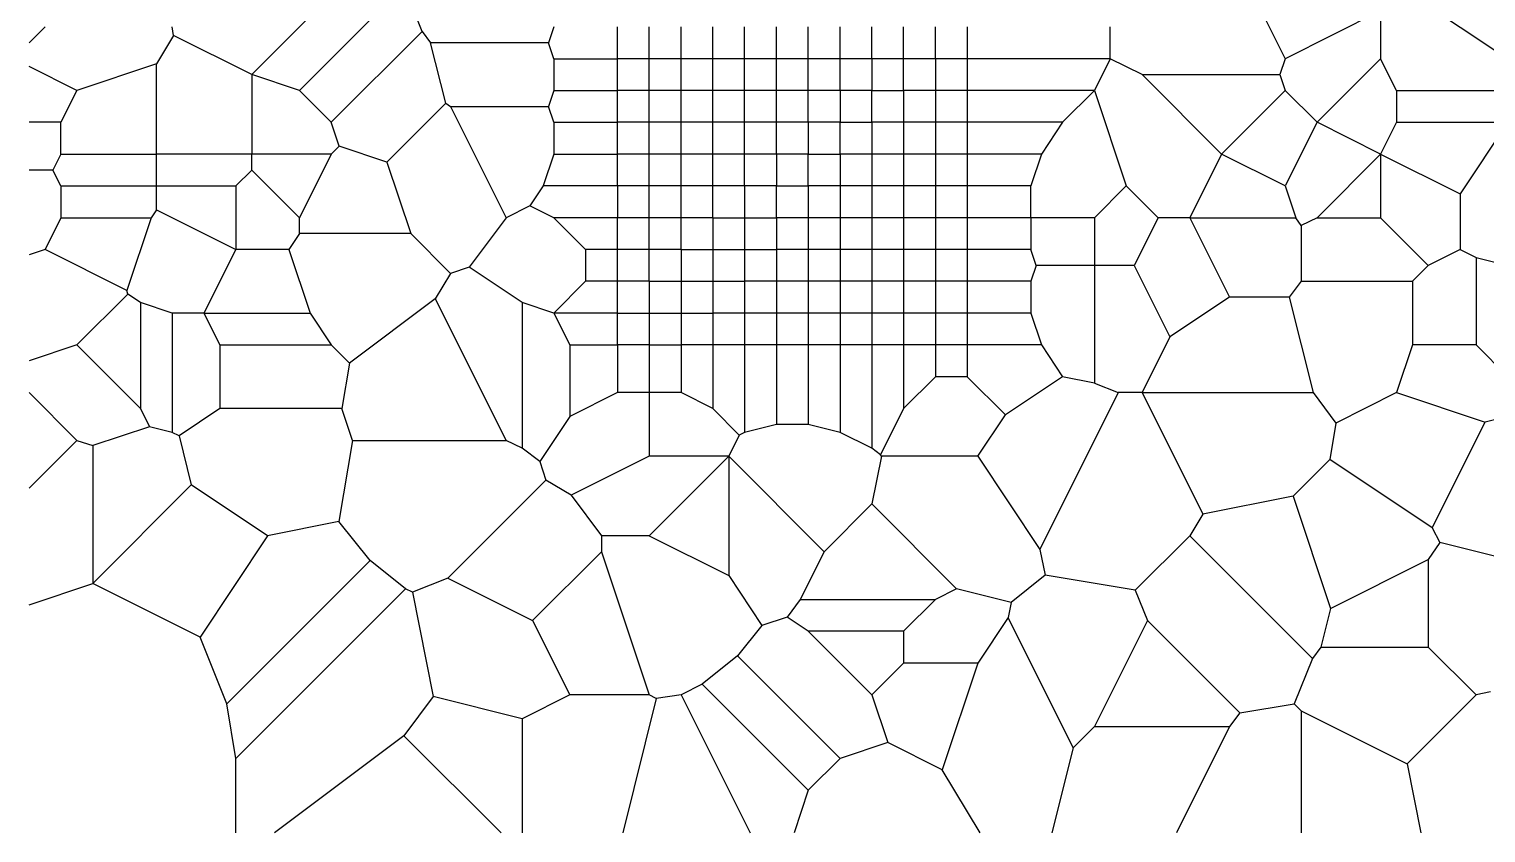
# Model space of a CAD drawing. Extents: x 0 to 238, y 0 to 198.
# Drawn here: x 0 to 121.2, y 0 to 66.9 of the extents above; entities that cross this region are included whole.
import ezdxf

# ---------------------------------------------------------------- set-up
doc = ezdxf.new("R2010")
doc.units = 0

msp = doc.modelspace()

# ---------------------------------------------------------------- linework, layer by layer
at = {"layer": 'Layer 1', "color": 8}
for points in [[(28.442673, 72.998533), (18.52081, 63.07667)], [(31.015007, 70.279207), (22.489555, 61.753755)], [(32.694899, 66.667439), (31.360867, 70.002519)], [(101.864455, 69.691245), (104.510285, 64.399585)], [(115.093605, 69.691245), (123.031095, 64.399585)], [(112.447775, 68.36833), (104.510285, 64.399585)], [(112.447775, 68.36833), (112.447775, 64.399585)], [(1.322915, 67.045415), (0, 65.7225)], [(12.007998, 66.333076), (11.906235, 67.045415)], [(32.694899, 66.667439), (25.135385, 59.107925)], [(32.694899, 66.667439), (33.403604, 65.7225)], [(43.656195, 67.045415), (43.215223, 65.7225)], [(48.947855, 64.399585), (48.947855, 67.045415)], [(51.593685, 64.399585), (51.593685, 67.045415)], [(54.239515, 64.399585), (54.239515, 67.045415)], [(56.885345, 64.399585), (56.885345, 67.045415)], [(59.531175, 64.399585), (59.531175, 67.045415)], [(62.177005, 64.399585), (62.177005, 67.045415)], [(64.822835, 64.399585), (64.822835, 67.045415)], [(67.468665, 64.399585), (67.468665, 67.045415)], [(70.114495, 64.399585), (70.114495, 67.045415)], [(72.760325, 64.399585), (72.760325, 67.045415)], [(75.406155, 64.399585), (75.406155, 67.045415)], [(78.051985, 67.045415), (78.051985, 64.399585)], [(89.95822, 64.399585), (89.95822, 67.045415)], [(12.007998, 66.333076), (10.58332, 63.958613)], [(18.52081, 63.07667), (12.007998, 66.333076)], [(34.660373, 60.695423), (33.403604, 65.7225)], [(43.215223, 65.7225), (33.403604, 65.7225)], [(43.656195, 64.399585), (43.215223, 65.7225)], [(43.656195, 64.399585), (48.947855, 64.399585)], [(43.656195, 64.399585), (43.656195, 61.753755)], [(51.593685, 64.399585), (48.947855, 64.399585)], [(48.947855, 64.399585), (48.947855, 64.399585)], [(48.947855, 61.753755), (48.947855, 64.399585)], [(54.239515, 64.399585), (51.593685, 64.399585)], [(51.593685, 64.399585), (51.593685, 64.399585)], [(51.593685, 61.753755), (51.593685, 64.399585)], [(56.885345, 64.399585), (54.239515, 64.399585)], [(54.239515, 64.399585), (54.239515, 64.399585)], [(54.239515, 61.753755), (54.239515, 64.399585)], [(59.531175, 64.399585), (56.885345, 64.399585)], [(56.885345, 64.399585), (56.885345, 64.399585)], [(56.885345, 61.753755), (56.885345, 64.399585)], [(62.177005, 64.399585), (59.531175, 64.399585)], [(59.531175, 64.399585), (59.531175, 64.399585)], [(59.531175, 61.753755), (59.531175, 64.399585)], [(64.822835, 64.399585), (62.177005, 64.399585)], [(62.177005, 64.399585), (62.177005, 64.399585)], [(62.177005, 61.753755), (62.177005, 64.399585)], [(67.468665, 64.399585), (64.822835, 64.399585)], [(64.822835, 64.399585), (64.822835, 64.399585)], [(64.822835, 61.753755), (64.822835, 64.399585)], [(70.114495, 64.399585), (67.468665, 64.399585)], [(67.468665, 64.399585), (67.468665, 64.399585)], [(67.468665, 61.753755), (67.468665, 64.399585)], [(72.760325, 64.399585), (70.114495, 64.399585)], [(70.114495, 64.399585), (70.114495, 64.399585)], [(70.114495, 64.399585), (70.114495, 61.753755)], [(75.406155, 64.399585), (72.760325, 64.399585)], [(72.760325, 64.399585), (72.760325, 64.399585)], [(72.760325, 61.753755), (72.760325, 64.399585)], [(78.051985, 64.399585), (75.406155, 64.399585)], [(75.406155, 64.399585), (75.406155, 64.399585)], [(75.406155, 64.399585), (75.406155, 61.753755)], [(89.95822, 64.399585), (78.051985, 64.399585)], [(78.051985, 64.399585), (78.051985, 64.399585)], [(78.051985, 64.399585), (78.051985, 61.753755)], [(89.95822, 64.399585), (88.635305, 61.753755)], [(92.60405, 63.07667), (89.95822, 64.399585)], [(89.95822, 64.399585), (89.95822, 64.399585)], [(104.510285, 64.399585), (104.069313, 63.07667)], [(107.156115, 59.107925), (112.447775, 64.399585)], [(113.77069, 61.753755), (112.447775, 64.399585)], [(3.968745, 61.753755), (0, 63.738127)], [(10.58332, 63.958613), (3.968745, 61.753755)], [(10.58332, 56.462095), (10.58332, 63.958613)], [(22.489555, 61.753755), (18.52081, 63.07667)], [(18.52081, 63.07667), (18.52081, 63.07667)], [(18.52081, 63.07667), (18.52081, 56.462095)], [(92.60405, 63.07667), (99.218625, 56.462095)], [(92.60405, 63.07667), (104.069313, 63.07667)], [(104.069313, 63.07667), (104.510285, 61.753755)], [(3.968745, 61.753755), (2.64583, 59.107925)], [(25.135385, 59.107925), (22.489555, 61.753755)], [(34.660373, 60.695423), (29.765588, 55.800637)], [(34.660373, 60.695423), (35.057248, 60.43084)], [(43.656195, 61.753755), (43.215223, 60.43084)], [(43.656195, 61.753755), (48.947855, 61.753755)], [(51.593685, 61.753755), (48.947855, 61.753755)], [(48.947855, 61.753755), (48.947855, 61.753755)], [(48.947855, 59.107925), (48.947855, 61.753755)], [(54.239515, 61.753755), (51.593685, 61.753755)], [(51.593685, 61.753755), (51.593685, 61.753755)], [(51.593685, 59.107925), (51.593685, 61.753755)], [(56.885345, 61.753755), (54.239515, 61.753755)], [(54.239515, 61.753755), (54.239515, 61.753755)], [(54.239515, 59.107925), (54.239515, 61.753755)], [(59.531175, 61.753755), (56.885345, 61.753755)], [(56.885345, 61.753755), (56.885345, 61.753755)], [(56.885345, 59.107925), (56.885345, 61.753755)], [(62.177005, 61.753755), (59.531175, 61.753755)], [(59.531175, 61.753755), (59.531175, 61.753755)], [(59.531175, 59.107925), (59.531175, 61.753755)], [(64.822835, 61.753755), (62.177005, 61.753755)], [(62.177005, 61.753755), (62.177005, 61.753755)], [(62.177005, 59.107925), (62.177005, 61.753755)], [(67.468665, 61.753755), (64.822835, 61.753755)], [(64.822835, 61.753755), (64.822835, 61.753755)], [(64.822835, 59.107925), (64.822835, 61.753755)], [(70.114495, 61.753755), (67.468665, 61.753755)], [(67.468665, 61.753755), (67.468665, 61.753755)], [(67.468665, 61.753755), (67.468665, 59.107925)], [(70.114495, 61.753755), (70.114495, 61.753755)], [(70.114495, 61.753755), (72.760325, 61.753755)], [(70.114495, 59.107925), (70.114495, 61.753755)], [(75.406155, 61.753755), (72.760325, 61.753755)], [(72.760325, 61.753755), (72.760325, 61.753755)], [(72.760325, 61.753755), (72.760325, 59.107925)], [(78.051985, 61.753755), (75.406155, 61.753755)], [(75.406155, 61.753755), (75.406155, 61.753755)], [(75.406155, 61.753755), (75.406155, 59.107925)], [(88.635305, 61.753755), (78.051985, 61.753755)], [(78.051985, 61.753755), (78.051985, 61.753755)], [(78.051985, 61.753755), (78.051985, 59.107925)], [(88.635305, 61.753755), (85.989475, 59.107925)], [(88.635305, 61.753755), (88.635305, 61.753755)], [(88.635305, 61.753755), (91.281135, 53.816265)], [(99.218625, 56.462095), (104.510285, 61.753755)], [(107.156115, 59.107925), (104.510285, 61.753755)], [(113.77069, 61.753755), (113.77069, 59.107925)], [(113.77069, 61.753755), (124.35401, 61.753755)], [(35.057248, 60.43084), (43.215223, 60.43084)], [(35.057248, 60.43084), (39.68745, 51.170435)], [(43.656195, 59.107925), (43.215223, 60.43084)], [(2.64583, 59.107925), (0, 59.107925)], [(2.64583, 56.462095), (2.64583, 59.107925)], [(25.796843, 57.123553), (25.135385, 59.107925)], [(43.656195, 59.107925), (43.656195, 56.462095)], [(43.656195, 59.107925), (48.947855, 59.107925)], [(51.593685, 59.107925), (48.947855, 59.107925)], [(48.947855, 59.107925), (48.947855, 59.107925)], [(48.947855, 56.462095), (48.947855, 59.107925)], [(54.239515, 59.107925), (51.593685, 59.107925)], [(51.593685, 59.107925), (51.593685, 59.107925)], [(51.593685, 56.462095), (51.593685, 59.107925)], [(56.885345, 59.107925), (54.239515, 59.107925)], [(54.239515, 59.107925), (54.239515, 59.107925)], [(54.239515, 56.462095), (54.239515, 59.107925)], [(59.531175, 59.107925), (56.885345, 59.107925)], [(56.885345, 59.107925), (56.885345, 59.107925)], [(56.885345, 56.462095), (56.885345, 59.107925)], [(62.177005, 59.107925), (59.531175, 59.107925)], [(59.531175, 59.107925), (59.531175, 59.107925)], [(59.531175, 56.462095), (59.531175, 59.107925)], [(64.822835, 59.107925), (62.177005, 59.107925)], [(62.177005, 59.107925), (62.177005, 59.107925)], [(62.177005, 56.462095), (62.177005, 59.107925)], [(67.468665, 59.107925), (64.822835, 59.107925)], [(64.822835, 59.107925), (64.822835, 59.107925)], [(64.822835, 59.107925), (64.822835, 56.462095)], [(67.468665, 59.107925), (67.468665, 59.107925)], [(67.468665, 59.107925), (70.114495, 59.107925)], [(67.468665, 56.462095), (67.468665, 59.107925)], [(72.760325, 59.107925), (70.114495, 59.107925)], [(70.114495, 59.107925), (70.114495, 59.107925)], [(70.114495, 59.107925), (70.114495, 56.462095)], [(75.406155, 59.107925), (72.760325, 59.107925)], [(72.760325, 59.107925), (72.760325, 59.107925)], [(72.760325, 59.107925), (72.760325, 56.462095)], [(78.051985, 59.107925), (75.406155, 59.107925)], [(75.406155, 59.107925), (75.406155, 59.107925)], [(75.406155, 59.107925), (75.406155, 56.462095)], [(85.989475, 59.107925), (78.051985, 59.107925)], [(78.051985, 59.107925), (78.051985, 59.107925)], [(78.051985, 59.107925), (78.051985, 56.462095)], [(85.989475, 59.107925), (84.225588, 56.462095)], [(107.156115, 59.107925), (104.510285, 53.816265)], [(107.156115, 59.107925), (107.156115, 59.107925)], [(112.447775, 56.462095), (107.156115, 59.107925)], [(113.77069, 59.107925), (112.447775, 56.462095)], [(113.77069, 59.107925), (123.031095, 59.107925)], [(123.031095, 59.107925), (119.06235, 53.154808)], [(25.796843, 57.123553), (25.135385, 56.462095)], [(29.765588, 55.800637), (25.796843, 57.123553)], [(2.64583, 56.462095), (1.984373, 55.13918)], [(2.64583, 56.462095), (10.58332, 56.462095)], [(10.58332, 53.816265), (10.58332, 56.462095)], [(18.52081, 56.462095), (10.58332, 56.462095)], [(10.58332, 56.462095), (10.58332, 56.462095)], [(18.52081, 55.13918), (18.52081, 56.462095)], [(25.135385, 56.462095), (18.52081, 56.462095)], [(18.52081, 56.462095), (18.52081, 56.462095)], [(25.135385, 56.462095), (22.489555, 51.170435)], [(29.765588, 55.800637), (31.74996, 49.84752)], [(43.656195, 56.462095), (42.774252, 53.816265)], [(43.656195, 56.462095), (48.947855, 56.462095)], [(51.593685, 56.462095), (48.947855, 56.462095)], [(48.947855, 56.462095), (48.947855, 56.462095)], [(48.947855, 53.816265), (48.947855, 56.462095)], [(54.239515, 56.462095), (51.593685, 56.462095)], [(51.593685, 56.462095), (51.593685, 56.462095)], [(51.593685, 53.816265), (51.593685, 56.462095)], [(56.885345, 56.462095), (54.239515, 56.462095)], [(54.239515, 56.462095), (54.239515, 56.462095)], [(54.239515, 53.816265), (54.239515, 56.462095)], [(59.531175, 56.462095), (56.885345, 56.462095)], [(56.885345, 56.462095), (56.885345, 56.462095)], [(56.885345, 53.816265), (56.885345, 56.462095)], [(62.177005, 56.462095), (59.531175, 56.462095)], [(59.531175, 56.462095), (59.531175, 56.462095)], [(59.531175, 53.816265), (59.531175, 56.462095)], [(64.822835, 56.462095), (62.177005, 56.462095)], [(62.177005, 56.462095), (62.177005, 56.462095)], [(62.177005, 56.462095), (62.177005, 53.816265)], [(64.822835, 56.462095), (64.822835, 56.462095)], [(64.822835, 56.462095), (67.468665, 56.462095)], [(64.822835, 53.816265), (64.822835, 56.462095)], [(70.114495, 56.462095), (67.468665, 56.462095)], [(67.468665, 56.462095), (67.468665, 56.462095)], [(67.468665, 56.462095), (67.468665, 53.816265)], [(72.760325, 56.462095), (70.114495, 56.462095)], [(70.114495, 56.462095), (70.114495, 56.462095)], [(70.114495, 56.462095), (70.114495, 53.816265)], [(75.406155, 56.462095), (72.760325, 56.462095)], [(72.760325, 56.462095), (72.760325, 56.462095)], [(72.760325, 56.462095), (72.760325, 53.816265)], [(78.051985, 56.462095), (75.406155, 56.462095)], [(75.406155, 56.462095), (75.406155, 56.462095)], [(75.406155, 56.462095), (75.406155, 53.816265)], [(84.225588, 56.462095), (78.051985, 56.462095)], [(78.051985, 56.462095), (78.051985, 56.462095)], [(78.051985, 56.462095), (78.051985, 53.816265)], [(84.225588, 56.462095), (83.343645, 53.816265)], [(99.218625, 56.462095), (96.572795, 51.170435)], [(99.218625, 56.462095), (99.218625, 56.462095)], [(104.510285, 53.816265), (99.218625, 56.462095)], [(107.156115, 51.170435), (112.447775, 56.462095)], [(112.447775, 56.462095), (112.447775, 56.462095)], [(112.447775, 56.462095), (112.447775, 51.170435)], [(112.447775, 56.462095), (112.447775, 56.462095)], [(112.447775, 56.462095), (119.06235, 53.154808)], [(1.984373, 55.13918), (0, 55.13918)], [(2.64583, 53.816265), (1.984373, 55.13918)], [(18.52081, 55.13918), (17.197895, 53.816265)], [(18.52081, 55.13918), (22.489555, 51.170435)], [(2.64583, 53.816265), (2.64583, 51.170435)], [(2.64583, 53.816265), (10.58332, 53.816265)], [(10.58332, 53.816265), (10.58332, 53.816265)], [(10.58332, 53.816265), (17.197895, 53.816265)], [(10.58332, 51.831893), (10.58332, 53.816265)], [(17.197895, 53.816265), (17.197895, 48.524605)], [(42.774252, 53.816265), (41.671823, 52.162621)], [(48.947855, 53.816265), (42.774252, 53.816265)], [(51.593685, 53.816265), (48.947855, 53.816265)], [(48.947855, 53.816265), (48.947855, 53.816265)], [(48.947855, 53.816265), (48.947855, 51.170435)], [(54.239515, 53.816265), (51.593685, 53.816265)], [(51.593685, 53.816265), (51.593685, 53.816265)], [(51.593685, 51.170435), (51.593685, 53.816265)], [(56.885345, 53.816265), (54.239515, 53.816265)], [(54.239515, 53.816265), (54.239515, 53.816265)], [(54.239515, 51.170435), (54.239515, 53.816265)], [(59.531175, 53.816265), (56.885345, 53.816265)], [(56.885345, 53.816265), (56.885345, 53.816265)], [(56.885345, 51.170435), (56.885345, 53.816265)], [(62.177005, 53.816265), (59.531175, 53.816265)], [(59.531175, 53.816265), (59.531175, 53.816265)], [(59.531175, 53.816265), (59.531175, 51.170435)], [(62.177005, 53.816265), (62.177005, 53.816265)], [(62.177005, 53.816265), (64.822835, 53.816265)], [(62.177005, 51.170435), (62.177005, 53.816265)], [(67.468665, 53.816265), (64.822835, 53.816265)], [(64.822835, 53.816265), (64.822835, 53.816265)], [(64.822835, 53.816265), (64.822835, 51.170435)], [(70.114495, 53.816265), (67.468665, 53.816265)], [(67.468665, 53.816265), (67.468665, 53.816265)], [(67.468665, 53.816265), (67.468665, 51.170435)], [(72.760325, 53.816265), (70.114495, 53.816265)], [(70.114495, 53.816265), (70.114495, 53.816265)], [(70.114495, 53.816265), (70.114495, 51.170435)], [(75.406155, 53.816265), (72.760325, 53.816265)], [(72.760325, 53.816265), (72.760325, 53.816265)], [(72.760325, 53.816265), (72.760325, 51.170435)], [(78.051985, 53.816265), (75.406155, 53.816265)], [(75.406155, 53.816265), (75.406155, 53.816265)], [(75.406155, 53.816265), (75.406155, 51.170435)], [(83.343645, 53.816265), (78.051985, 53.816265)], [(78.051985, 53.816265), (78.051985, 53.816265)], [(78.051985, 53.816265), (78.051985, 51.170435)], [(83.343645, 51.170435), (83.343645, 53.816265)], [(88.635305, 51.170435), (91.281135, 53.816265)], [(91.281135, 53.816265), (93.926965, 51.170435)], [(104.510285, 53.816265), (105.392228, 51.170435)], [(41.671823, 52.162621), (39.68745, 51.170435)], [(43.656195, 51.170435), (41.671823, 52.162621)], [(119.06235, 53.154808), (119.06235, 48.524605)], [(2.64583, 51.170435), (1.322915, 48.524605)], [(2.64583, 51.170435), (10.142348, 51.170435)], [(10.142348, 51.170435), (8.126478, 45.122824)], [(10.58332, 51.831893), (10.142348, 51.170435)], [(10.58332, 51.831893), (17.197895, 48.524605)], [(22.489555, 49.84752), (22.489555, 51.170435)], [(39.68745, 51.170435), (36.600648, 47.054699)], [(48.947855, 51.170435), (43.656195, 51.170435)], [(43.656195, 51.170435), (46.302025, 48.524605)], [(51.593685, 51.170435), (48.947855, 51.170435)], [(48.947855, 51.170435), (48.947855, 51.170435)], [(48.947855, 48.524605), (48.947855, 51.170435)], [(54.239515, 51.170435), (51.593685, 51.170435)], [(51.593685, 51.170435), (51.593685, 51.170435)], [(51.593685, 48.524605), (51.593685, 51.170435)], [(56.885345, 51.170435), (54.239515, 51.170435)], [(54.239515, 51.170435), (54.239515, 51.170435)], [(54.239515, 48.524605), (54.239515, 51.170435)], [(56.885345, 51.170435), (59.531175, 51.170435)], [(56.885345, 51.170435), (56.885345, 51.170435)], [(56.885345, 51.170435), (56.885345, 48.524605)], [(59.531175, 51.170435), (59.531175, 51.170435)], [(59.531175, 51.170435), (62.177005, 51.170435)], [(59.531175, 51.170435), (59.531175, 48.524605)], [(64.822835, 51.170435), (62.177005, 51.170435)], [(62.177005, 51.170435), (62.177005, 51.170435)], [(62.177005, 51.170435), (62.177005, 48.524605)], [(67.468665, 51.170435), (64.822835, 51.170435)], [(64.822835, 51.170435), (64.822835, 51.170435)], [(64.822835, 51.170435), (64.822835, 48.524605)], [(70.114495, 51.170435), (67.468665, 51.170435)], [(67.468665, 51.170435), (67.468665, 51.170435)], [(67.468665, 51.170435), (67.468665, 48.524605)], [(72.760325, 51.170435), (70.114495, 51.170435)], [(70.114495, 51.170435), (70.114495, 51.170435)], [(70.114495, 51.170435), (70.114495, 48.524605)], [(75.406155, 51.170435), (72.760325, 51.170435)], [(72.760325, 51.170435), (72.760325, 51.170435)], [(72.760325, 51.170435), (72.760325, 48.524605)], [(78.051985, 51.170435), (75.406155, 51.170435)], [(75.406155, 51.170435), (75.406155, 51.170435)], [(75.406155, 51.170435), (75.406155, 48.524605)], [(83.343645, 51.170435), (78.051985, 51.170435)], [(78.051985, 51.170435), (78.051985, 51.170435)], [(78.051985, 51.170435), (78.051985, 48.524605)], [(88.635305, 51.170435), (83.343645, 51.170435)], [(83.343645, 51.170435), (83.343645, 51.170435)], [(83.343645, 51.170435), (83.343645, 48.524605)], [(88.635305, 51.170435), (88.635305, 47.20169)], [(93.926965, 51.170435), (91.942593, 47.20169)], [(96.572795, 51.170435), (93.926965, 51.170435)], [(96.572795, 51.170435), (96.572795, 51.170435)], [(96.572795, 51.170435), (105.392228, 51.170435)], [(96.572795, 51.170435), (99.880083, 44.55586)], [(105.8332, 50.508978), (105.392228, 51.170435)], [(107.156115, 51.170435), (105.8332, 50.508978)], [(107.156115, 51.170435), (112.447775, 51.170435)], [(112.447775, 51.170435), (116.41652, 47.20169)], [(22.489555, 49.84752), (21.607612, 48.524605)], [(31.74996, 49.84752), (22.489555, 49.84752)], [(35.057248, 46.540233), (31.74996, 49.84752)], [(105.8332, 50.508978), (105.8332, 45.878775)], [(1.322915, 48.524605), (0, 48.083633)], [(8.126478, 45.122824), (1.322915, 48.524605)], [(14.552065, 43.232945), (17.197895, 48.524605)], [(21.607612, 48.524605), (17.197895, 48.524605)], [(17.197895, 48.524605), (17.197895, 48.524605)], [(21.607612, 48.524605), (23.371498, 43.232945)], [(48.947855, 48.524605), (46.302025, 48.524605)], [(46.302025, 48.524605), (46.302025, 45.878775)], [(51.593685, 48.524605), (48.947855, 48.524605)], [(48.947855, 48.524605), (48.947855, 48.524605)], [(48.947855, 45.878775), (48.947855, 48.524605)], [(54.239515, 48.524605), (51.593685, 48.524605)], [(51.593685, 48.524605), (51.593685, 48.524605)], [(51.593685, 45.878775), (51.593685, 48.524605)], [(54.239515, 48.524605), (56.885345, 48.524605)], [(54.239515, 48.524605), (54.239515, 48.524605)], [(54.239515, 48.524605), (54.239515, 45.878775)], [(56.885345, 48.524605), (56.885345, 48.524605)], [(56.885345, 48.524605), (59.531175, 48.524605)], [(56.885345, 48.524605), (56.885345, 45.878775)], [(59.531175, 48.524605), (59.531175, 48.524605)], [(59.531175, 48.524605), (62.177005, 48.524605)], [(59.531175, 48.524605), (59.531175, 45.878775)], [(64.822835, 48.524605), (62.177005, 48.524605)], [(62.177005, 48.524605), (62.177005, 48.524605)], [(62.177005, 48.524605), (62.177005, 45.878775)], [(67.468665, 48.524605), (64.822835, 48.524605)], [(64.822835, 48.524605), (64.822835, 48.524605)], [(64.822835, 48.524605), (64.822835, 45.878775)], [(70.114495, 48.524605), (67.468665, 48.524605)], [(67.468665, 48.524605), (67.468665, 48.524605)], [(67.468665, 48.524605), (67.468665, 45.878775)], [(72.760325, 48.524605), (70.114495, 48.524605)], [(70.114495, 48.524605), (70.114495, 48.524605)], [(70.114495, 48.524605), (70.114495, 45.878775)], [(75.406155, 48.524605), (72.760325, 48.524605)], [(72.760325, 48.524605), (72.760325, 48.524605)], [(72.760325, 48.524605), (72.760325, 45.878775)], [(78.051985, 48.524605), (75.406155, 48.524605)], [(75.406155, 48.524605), (75.406155, 48.524605)], [(75.406155, 48.524605), (75.406155, 45.878775)], [(83.343645, 48.524605), (78.051985, 48.524605)], [(78.051985, 48.524605), (78.051985, 48.524605)], [(78.051985, 48.524605), (78.051985, 45.878775)], [(83.784617, 47.20169), (83.343645, 48.524605)], [(119.06235, 48.524605), (116.41652, 47.20169)], [(119.06235, 48.524605), (120.385265, 47.863147)], [(120.385265, 47.863147), (120.385265, 40.587115)], [(120.385265, 47.863147), (127.146831, 46.172756)], [(35.057248, 46.540233), (33.794465, 44.435595)], [(36.600648, 47.054699), (35.057248, 46.540233)], [(41.010365, 44.114888), (36.600648, 47.054699)], [(83.784617, 47.20169), (83.343645, 45.878775)], [(88.635305, 47.20169), (83.784617, 47.20169)], [(91.942593, 47.20169), (88.635305, 47.20169)], [(88.635305, 47.20169), (88.635305, 37.412119)], [(88.635305, 47.20169), (88.635305, 47.20169)], [(91.942593, 47.20169), (94.919151, 41.248572)], [(116.41652, 47.20169), (115.093605, 45.878775)], [(8.202073, 44.820443), (8.126478, 45.122824)], [(46.302025, 45.878775), (43.656195, 43.232945)], [(48.947855, 45.878775), (46.302025, 45.878775)], [(51.593685, 45.878775), (48.947855, 45.878775)], [(48.947855, 45.878775), (48.947855, 45.878775)], [(48.947855, 43.232945), (48.947855, 45.878775)], [(51.593685, 45.878775), (54.239515, 45.878775)], [(51.593685, 45.878775), (51.593685, 45.878775)], [(51.593685, 45.878775), (51.593685, 43.232945)], [(54.239515, 45.878775), (54.239515, 45.878775)], [(54.239515, 45.878775), (56.885345, 45.878775)], [(54.239515, 45.878775), (54.239515, 43.232945)], [(56.885345, 45.878775), (56.885345, 45.878775)], [(56.885345, 45.878775), (59.531175, 45.878775)], [(56.885345, 45.878775), (56.885345, 43.232945)], [(62.177005, 45.878775), (59.531175, 45.878775)], [(59.531175, 45.878775), (59.531175, 45.878775)], [(59.531175, 45.878775), (59.531175, 43.232945)], [(64.822835, 45.878775), (62.177005, 45.878775)], [(62.177005, 45.878775), (62.177005, 45.878775)], [(62.177005, 45.878775), (62.177005, 43.232945)], [(67.468665, 45.878775), (64.822835, 45.878775)], [(64.822835, 45.878775), (64.822835, 45.878775)], [(64.822835, 45.878775), (64.822835, 43.232945)], [(70.114495, 45.878775), (67.468665, 45.878775)], [(67.468665, 45.878775), (67.468665, 45.878775)], [(67.468665, 45.878775), (67.468665, 43.232945)], [(72.760325, 45.878775), (70.114495, 45.878775)], [(70.114495, 45.878775), (70.114495, 45.878775)], [(70.114495, 45.878775), (70.114495, 43.232945)], [(75.406155, 45.878775), (72.760325, 45.878775)], [(72.760325, 45.878775), (72.760325, 45.878775)], [(72.760325, 45.878775), (72.760325, 43.232945)], [(78.051985, 45.878775), (75.406155, 45.878775)], [(75.406155, 45.878775), (75.406155, 45.878775)], [(75.406155, 45.878775), (75.406155, 43.232945)], [(83.343645, 45.878775), (78.051985, 45.878775)], [(78.051985, 45.878775), (78.051985, 45.878775)], [(78.051985, 45.878775), (78.051985, 43.232945)], [(83.343645, 45.878775), (83.343645, 43.232945)], [(105.8332, 45.878775), (104.841014, 44.55586)], [(105.8332, 45.878775), (115.093605, 45.878775)], [(115.093605, 45.878775), (115.093605, 40.587115)], [(8.202073, 44.820443), (3.968745, 40.587115)], [(9.260405, 44.114888), (8.202073, 44.820443)], [(11.906235, 43.232945), (9.260405, 44.114888)], [(9.260405, 44.114888), (9.260405, 35.295455)], [(33.794465, 44.435595), (26.647288, 39.075212)], [(33.794465, 44.435595), (39.68745, 32.649625)], [(43.656195, 43.232945), (41.010365, 44.114888)], [(41.010365, 44.114888), (41.010365, 31.988168)], [(99.880083, 44.55586), (94.919151, 41.248572)], [(104.841014, 44.55586), (99.880083, 44.55586)], [(104.841014, 44.55586), (106.825386, 36.61837)], [(14.552065, 43.232945), (11.906235, 43.232945)], [(11.906235, 43.232945), (11.906235, 33.311082)], [(14.552065, 43.232945), (14.552065, 43.232945)], [(14.552065, 43.232945), (23.371498, 43.232945)], [(15.87498, 40.587115), (14.552065, 43.232945)], [(23.371498, 43.232945), (25.135385, 40.587115)], [(48.947855, 43.232945), (43.656195, 43.232945)], [(43.656195, 43.232945), (43.656195, 43.232945)], [(43.656195, 43.232945), (44.97911, 40.587115)], [(48.947855, 43.232945), (51.593685, 43.232945)], [(48.947855, 43.232945), (48.947855, 43.232945)], [(48.947855, 40.587115), (48.947855, 43.232945)], [(51.593685, 43.232945), (51.593685, 43.232945)], [(51.593685, 43.232945), (54.239515, 43.232945)], [(51.593685, 43.232945), (51.593685, 40.587115)], [(54.239515, 43.232945), (54.239515, 43.232945)], [(54.239515, 43.232945), (56.885345, 43.232945)], [(54.239515, 43.232945), (54.239515, 40.587115)], [(59.531175, 43.232945), (56.885345, 43.232945)], [(56.885345, 43.232945), (56.885345, 43.232945)], [(56.885345, 43.232945), (56.885345, 40.587115)], [(62.177005, 43.232945), (59.531175, 43.232945)], [(59.531175, 43.232945), (59.531175, 43.232945)], [(59.531175, 43.232945), (59.531175, 40.587115)], [(64.822835, 43.232945), (62.177005, 43.232945)], [(62.177005, 43.232945), (62.177005, 43.232945)], [(62.177005, 43.232945), (62.177005, 40.587115)], [(67.468665, 43.232945), (64.822835, 43.232945)], [(64.822835, 43.232945), (64.822835, 43.232945)], [(64.822835, 43.232945), (64.822835, 40.587115)], [(70.114495, 43.232945), (67.468665, 43.232945)], [(67.468665, 43.232945), (67.468665, 43.232945)], [(67.468665, 43.232945), (67.468665, 40.587115)], [(72.760325, 43.232945), (70.114495, 43.232945)], [(70.114495, 43.232945), (70.114495, 43.232945)], [(70.114495, 43.232945), (70.114495, 40.587115)], [(75.406155, 43.232945), (72.760325, 43.232945)], [(72.760325, 43.232945), (72.760325, 43.232945)], [(72.760325, 43.232945), (72.760325, 40.587115)], [(78.051985, 43.232945), (75.406155, 43.232945)], [(75.406155, 43.232945), (75.406155, 43.232945)], [(75.406155, 43.232945), (75.406155, 40.587115)], [(83.343645, 43.232945), (78.051985, 43.232945)], [(78.051985, 43.232945), (78.051985, 40.587115)], [(78.051985, 43.232945), (78.051985, 43.232945)], [(83.343645, 43.232945), (84.225588, 40.587115)], [(94.919151, 41.248572), (92.60405, 36.61837)], [(3.968745, 40.587115), (0, 39.2642)], [(9.260405, 35.295455), (3.968745, 40.587115)], [(15.87498, 40.587115), (25.135385, 40.587115)], [(15.87498, 40.587115), (15.87498, 35.295455)], [(26.647288, 39.075212), (25.135385, 40.587115)], [(44.97911, 40.587115), (44.97911, 34.633997)], [(44.97911, 40.587115), (48.947855, 40.587115)], [(51.593685, 40.587115), (48.947855, 40.587115)], [(48.947855, 40.587115), (48.947855, 40.587115)], [(48.947855, 40.587115), (48.947855, 36.61837)], [(51.593685, 40.587115), (51.593685, 40.587115)], [(51.593685, 40.587115), (54.239515, 40.587115)], [(51.593685, 40.587115), (51.593685, 36.61837)], [(56.885345, 40.587115), (54.239515, 40.587115)], [(54.239515, 40.587115), (54.239515, 40.587115)], [(54.239515, 40.587115), (54.239515, 36.61837)], [(59.531175, 40.587115), (56.885345, 40.587115)], [(56.885345, 40.587115), (56.885345, 40.587115)], [(56.885345, 40.587115), (56.885345, 35.295455)], [(62.177005, 40.587115), (59.531175, 40.587115)], [(59.531175, 40.587115), (59.531175, 40.587115)], [(59.531175, 40.587115), (59.531175, 33.311082)], [(64.822835, 40.587115), (62.177005, 40.587115)], [(62.177005, 40.587115), (62.177005, 40.587115)], [(62.177005, 40.587115), (62.177005, 33.97254)], [(67.468665, 40.587115), (64.822835, 40.587115)], [(64.822835, 40.587115), (64.822835, 40.587115)], [(64.822835, 40.587115), (64.822835, 33.97254)], [(70.114495, 40.587115), (67.468665, 40.587115)], [(67.468665, 40.587115), (67.468665, 40.587115)], [(67.468665, 40.587115), (67.468665, 33.311082)], [(72.760325, 40.587115), (70.114495, 40.587115)], [(70.114495, 40.587115), (70.114495, 40.587115)], [(70.114495, 40.587115), (70.114495, 31.988168)], [(75.406155, 40.587115), (72.760325, 40.587115)], [(72.760325, 40.587115), (72.760325, 40.587115)], [(72.760325, 40.587115), (72.760325, 35.295455)], [(78.051985, 40.587115), (75.406155, 40.587115)], [(75.406155, 40.587115), (75.406155, 40.587115)], [(75.406155, 40.587115), (75.406155, 37.941285)], [(84.225588, 40.587115), (78.051985, 40.587115)], [(78.051985, 40.587115), (78.051985, 37.941285)], [(78.051985, 40.587115), (78.051985, 40.587115)], [(84.225588, 40.587115), (85.989475, 37.941285)], [(115.093605, 40.587115), (113.77069, 36.61837)], [(120.385265, 40.587115), (115.093605, 40.587115)], [(120.385265, 40.587115), (123.031095, 37.941285)], [(26.647288, 39.075212), (26.017328, 35.295455)], [(72.760325, 35.295455), (75.406155, 37.941285)], [(78.051985, 37.941285), (75.406155, 37.941285)], [(78.051985, 37.941285), (81.226981, 34.766289)], [(85.989475, 37.941285), (81.226981, 34.766289)], [(88.635305, 37.412119), (85.989475, 37.941285)], [(3.968745, 32.649625), (0, 36.61837)], [(48.947855, 36.61837), (44.97911, 34.633997)], [(51.593685, 36.61837), (48.947855, 36.61837)], [(54.239515, 36.61837), (51.593685, 36.61837)], [(51.593685, 36.61837), (51.593685, 36.61837)], [(51.593685, 36.61837), (51.593685, 31.32671)], [(56.885345, 35.295455), (54.239515, 36.61837)], [(90.619678, 36.61837), (84.099596, 23.578208)], [(88.635305, 37.412119), (90.619678, 36.61837)], [(92.60405, 36.61837), (90.619678, 36.61837)], [(92.60405, 36.61837), (106.825386, 36.61837)], [(92.60405, 36.61837), (92.60405, 36.61837)], [(92.60405, 36.61837), (97.65518, 26.51611)], [(106.825386, 36.61837), (108.71956, 34.092805)], [(113.77069, 36.61837), (108.71956, 34.092805)], [(113.77069, 36.61837), (121.141216, 34.161528)], [(9.260405, 35.295455), (10.016356, 33.783552)], [(15.87498, 35.295455), (12.473199, 33.027601)], [(26.017328, 35.295455), (15.87498, 35.295455)], [(26.899272, 32.649625), (26.017328, 35.295455)], [(59.090203, 33.090597), (56.885345, 35.295455)], [(72.760325, 35.295455), (70.836085, 31.446975)], [(44.97911, 34.633997), (42.480271, 30.885738)], [(62.177005, 33.97254), (59.531175, 33.311082)], [(64.822835, 33.97254), (62.177005, 33.97254)], [(67.468665, 33.311082), (64.822835, 33.97254)], [(78.933928, 31.32671), (81.226981, 34.766289)], [(108.71956, 34.092805), (108.214447, 31.062127)], [(116.747249, 25.373593), (121.141216, 34.161528)], [(123.031095, 34.633997), (121.141216, 34.161528)], [(10.016356, 33.783552), (5.29166, 32.208653)], [(11.906235, 33.311082), (10.016356, 33.783552)], [(12.473199, 33.027601), (11.906235, 33.311082)], [(12.473199, 33.027601), (13.493733, 28.945463)], [(59.090203, 33.090597), (58.20826, 31.32671)], [(59.531175, 33.311082), (59.090203, 33.090597)], [(70.114495, 31.988168), (67.468665, 33.311082)], [(3.968745, 32.649625), (0, 28.68088)], [(3.968745, 32.649625), (5.29166, 32.208653)], [(5.29166, 32.208653), (5.29166, 20.74339)], [(26.899272, 32.649625), (25.774034, 25.898197)], [(26.899272, 32.649625), (39.68745, 32.649625)], [(41.010365, 31.988168), (39.68745, 32.649625)], [(42.480271, 30.885738), (41.010365, 31.988168)], [(70.836085, 31.446975), (70.114495, 31.988168)], [(42.480271, 30.885738), (42.994737, 29.342338)], [(51.593685, 31.32671), (45.099375, 28.079555)], [(58.20826, 31.32671), (51.593685, 31.32671)], [(58.20826, 31.32671), (51.593685, 24.712135)], [(66.14575, 23.38922), (58.20826, 31.32671)], [(58.20826, 31.32671), (58.20826, 31.32671)], [(58.20826, 31.32671), (58.20826, 31.32671)], [(58.20826, 31.32671), (58.20826, 21.404847)], [(70.908244, 31.32671), (70.114495, 27.357965)], [(70.908244, 31.32671), (70.836085, 31.446975)], [(78.933928, 31.32671), (70.908244, 31.32671)], [(78.933928, 31.32671), (84.099596, 23.578208)], [(108.214447, 31.062127), (105.171743, 28.019422)], [(116.747249, 25.373593), (108.214447, 31.062127)], [(42.994737, 29.342338), (34.836762, 21.184362)], [(45.099375, 28.079555), (42.994737, 29.342338)], [(13.493733, 28.945463), (5.29166, 20.74339)], [(19.843725, 24.712135), (13.493733, 28.945463)], [(45.099375, 28.079555), (47.62494, 24.712135)], [(105.171743, 28.019422), (97.65518, 26.51611)], [(105.171743, 28.019422), (108.290042, 18.664524)], [(66.14575, 23.38922), (70.114495, 27.357965)], [(70.114495, 27.357965), (77.170042, 20.302418)], [(25.774034, 25.898197), (19.843725, 24.712135)], [(28.369177, 22.654267), (25.774034, 25.898197)], [(97.65518, 26.51611), (96.572795, 24.712135)], [(19.843725, 24.712135), (14.221336, 16.278552)], [(51.593685, 24.712135), (47.62494, 24.712135)], [(47.62494, 24.712135), (47.62494, 23.38922)], [(51.593685, 24.712135), (58.20826, 21.404847)], [(96.572795, 24.712135), (92.037086, 20.176426)], [(96.572795, 24.712135), (106.778139, 14.506791)], [(116.747249, 25.373593), (117.361459, 24.145171)], [(47.62494, 23.38922), (41.892308, 17.656588)], [(47.62494, 23.38922), (51.593685, 11.482985)], [(66.14575, 23.38922), (64.161378, 19.420475)], [(84.099596, 23.578208), (84.529707, 21.427656)], [(117.361459, 24.145171), (116.41652, 22.727763)], [(123.031095, 22.727763), (117.361459, 24.145171)], [(28.369177, 22.654267), (16.441944, 10.727034)], [(31.308988, 20.302418), (28.369177, 22.654267)], [(108.290042, 18.664524), (116.41652, 22.727763)], [(116.41652, 22.727763), (116.41652, 15.45173)], [(0, 18.979503), (5.29166, 20.74339)], [(5.29166, 20.74339), (5.29166, 20.74339)], [(14.221336, 16.278552), (5.29166, 20.74339)], [(34.836762, 21.184362), (31.896951, 20.008437)], [(34.836762, 21.184362), (41.892308, 17.656588)], [(58.20826, 21.404847), (60.974355, 17.255705)], [(84.529707, 21.427656), (81.70575, 19.168491)], [(92.037086, 20.176426), (84.529707, 21.427656)], [(31.308988, 20.302418), (17.197895, 6.191325)], [(31.896951, 20.008437), (31.308988, 20.302418)], [(31.896951, 20.008437), (33.629892, 11.343731)], [(64.161378, 19.420475), (63.058948, 17.950569)], [(64.161378, 19.420475), (75.406155, 19.420475)], [(72.760325, 16.774645), (75.406155, 19.420475)], [(77.170042, 20.302418), (75.406155, 19.420475)], [(81.70575, 19.168491), (77.170042, 20.302418)], [(92.037086, 20.176426), (93.045022, 17.656588)], [(81.70575, 19.168491), (81.453766, 17.908572)], [(108.290042, 18.664524), (107.486844, 15.45173)], [(41.892308, 17.656588), (44.97911, 11.482985)], [(60.974355, 17.255705), (58.943213, 14.716777)], [(63.058948, 17.950569), (60.974355, 17.255705)], [(64.822835, 16.774645), (63.058948, 17.950569)], [(81.453766, 17.908572), (78.933928, 14.128815)], [(86.871418, 7.073268), (81.453766, 17.908572)], [(93.045022, 17.656588), (88.635305, 8.837155)], [(93.045022, 17.656588), (100.730528, 9.971082)], [(16.441944, 10.727034), (14.221336, 16.278552)], [(72.760325, 16.774645), (64.822835, 16.774645)], [(64.822835, 16.774645), (70.114495, 11.482985)], [(72.760325, 16.774645), (72.760325, 14.128815)], [(58.943213, 14.716777), (56.003402, 12.364928)], [(58.943213, 14.716777), (67.468665, 6.191325)], [(107.486844, 15.45173), (106.778139, 14.506791)], [(107.486844, 15.45173), (116.41652, 15.45173)], [(116.41652, 15.45173), (120.385265, 11.482985)], [(70.114495, 11.482985), (72.760325, 14.128815)], [(78.933928, 14.128815), (72.760325, 14.128815)], [(78.933928, 14.128815), (75.973119, 5.246386)], [(106.778139, 14.506791), (105.266236, 10.727034)], [(56.003402, 12.364928), (54.239515, 11.482985)], [(56.003402, 12.364928), (64.822835, 3.545495)], [(33.629892, 11.343731), (31.182996, 8.081204)], [(41.010365, 9.498613), (33.629892, 11.343731)], [(44.97911, 11.482985), (41.010365, 9.498613)], [(51.593685, 11.482985), (44.97911, 11.482985)], [(52.181647, 11.189004), (49.384361, -0.000143)], [(52.181647, 11.189004), (51.593685, 11.482985)], [(54.239515, 11.482985), (52.181647, 11.189004)], [(54.239515, 11.482985), (59.981079, -0.000143)], [(70.114495, 11.482985), (71.43741, 7.51424)], [(120.385265, 11.482985), (114.652633, 5.750353)], [(121.587915, 11.723515), (120.385265, 11.482985)], [(17.197895, 6.191325), (16.441944, 10.727034)], [(100.730528, 9.971082), (99.880083, 8.837155)], [(100.730528, 9.971082), (105.266236, 10.727034)], [(105.8332, 10.16007), (105.266236, 10.727034)], [(105.8332, 10.16007), (114.652633, 5.750353)], [(105.8332, 10.16007), (105.8332, -0.000143)], [(41.010365, 9.498613), (41.010365, -0.000143)], [(88.635305, 8.837155), (86.871418, 7.073268)], [(88.635305, 8.837155), (99.880083, 8.837155)], [(99.880083, 8.837155), (95.461434, -0.000143)], [(31.182996, 8.081204), (20.407868, -0.000143)], [(31.182996, 8.081204), (39.264343, -0.000143)], [(71.43741, 7.51424), (67.468665, 6.191325)], [(75.973119, 5.246386), (71.43741, 7.51424)], [(17.197895, -0.000143), (17.197895, 6.191325)], [(64.822835, 3.545495), (67.468665, 6.191325)], [(86.871418, 7.073268), (85.103066, -0.000143)], [(79.121036, -0.000143), (75.973119, 5.246386)], [(114.652633, 5.750353), (115.802733, -0.000143)], [(64.822835, 3.545495), (63.640956, -0.000143)]]:
    msp.add_lwpolyline(points, dxfattribs=at)

doc.saveas('drawing.dxf')
